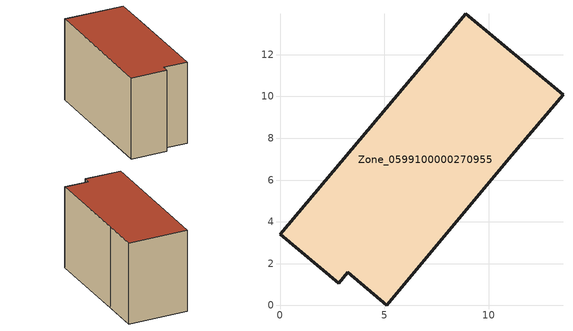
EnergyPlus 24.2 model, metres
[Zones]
Zone_0599100000270955
 floor ground (C_G): 3.24,1.57 2.81,1.06 0,3.41 8.91,13.96 13.55,10.07 11.11,7.18 5.11,0 z0
 wall outside (C_F): 8.91,13.96 0,3.41 2.81,1.06 3.24,1.57 5.11,0 11.11,7.18 13.55,10.07 8.91,13.96 z0:8.31
 roof outside (C_R): 11.11,7.18 13.55,10.07 8.91,13.96 0,3.41 2.81,1.06 3.24,1.57 5.11,0 z8.31
[BUILDING]
Pand.0599100000270955: North Axis=0; Terrain=City; Loads Convergence Tolerance Value=0.04; Temperature Convergence Tolerance Value=0.4; Solar Distribution=FullExterior; Maximum Number of Warmup Days=25; Minimum Number of Warmup Days=1
[Site:Location]
Rotterdam.The.Hague.AP_ZH_NLD Design_Conditions: Latitude=51.96; Longitude=4.45; Time Zone=1; Elevation=-4.5
[SITE:GROUNDTEMPERATURE:BUILDINGSURFACE]
18, 18, 18, 18, 18, 18, 18, 18, 18, 18, 18, 18
[MATERIAL] Thermal Absorptance=0.9; Solar Absorptance=0.7; Visible Absorptance=0.7
Name | Roughness | Thickness | Conductivity | Density | Specific Heat
G.TI.1946-1964 | MediumSmooth | 0.15 | 1 | 540 | 1210
F.TI.1946-1964 | Rough | 0.3 | 0.857143 | 1920 | 840
R.TI.1946-1964 | MediumRough | 0.2 | 0.277778 | 1500 | 1000
[CONSTRUCTION]
C_G: G.TI.1946-1964
C_F: F.TI.1946-1964
C_R: R.TI.1946-1964
[ZONE]
Zone_0599100000270955: Type=1; Multiplier=1; Ceiling Height=Autocalculate; Volume=Autocalculate; Floor Area=autocalculate; Part of Total Floor Area=Yes
[ZONEINFILTRATION:DESIGNFLOWRATE]
Infil_Zone_0599100000270955: Zone or ZoneList or Space or SpaceList=Zone_0599100000270955; Schedule=AlwaysOn; Design Flow Rate Calculation Method=Flow/Area; Flow Rate per Floor Area=0.003; Constant Term Coefficient=1; Temperature Term Coefficient=0; Velocity Term Coefficient=0; Velocity Squared Term Coefficient=0
[HVACTEMPLATE:ZONE:IDEALLOADSAIRSYSTEM]
Zone_0599100000270955: Maximum Heating Supply Air Temperature=50; Minimum Cooling Supply Air Temperature=13; Maximum Heating Supply Air Humidity Ratio=0.0156; Minimum Cooling Supply Air Humidity Ratio=0.0077; Heating Limit=NoLimit; Cooling Limit=NoLimit; Dehumidification Control Type=ConstantSensibleHeatRatio; Cooling Sensible Heat Ratio=0.7; Dehumidification Setpoint=60; Humidification Control Type=None; Humidification Setpoint=30; Outdoor Air Method=None; Outdoor Air Flow Rate per Person=0.00944; Outdoor Air Flow Rate per Zone Floor Area=0; Outdoor Air Flow Rate per Zone=0; Demand Controlled Ventilation Type=None; Outdoor Air Economizer Type=NoEconomizer; Heat Recovery Type=None; Sensible Heat Recovery Effectiveness=0.7; Latent Heat Recovery Effectiveness=0.65
[ZONECONTROL:THERMOSTAT]
ThermostatControl_Zone_0599100000270955: Zone or ZoneList=Zone_0599100000270955; Control Type Schedule=DualSetpointControlType; Control 1=Thermostat_Zone_0599100000270955; Temperature Difference Between Cutout And Setpoint=0
[THERMOSTATSETPOINT:DUALSETPOINT]
Thermostat_Zone_0599100000270955: Heating Setpoint Temperature Schedule=HeatingSetpoint_Zone_0599100000270955; Cooling Setpoint Temperature Schedule=CoolingSetpoint_Zone_0599100000270955
[SCHEDULE:COMPACT]
HeatingSetpoint_Zone_0599100000270955: Through: 12/31, For: AllDays, Until: 24:00, 21
CoolingSetpoint_Zone_0599100000270955: Through: 12/31, For: AllDays, Until: 24:00, 24
DualSetpointControlType: Through: 12/31, For: AllDays, Until: 24:00, 4
AlwaysOn: Through: 12/31, For: AllDays, Until: 24:00, 1
